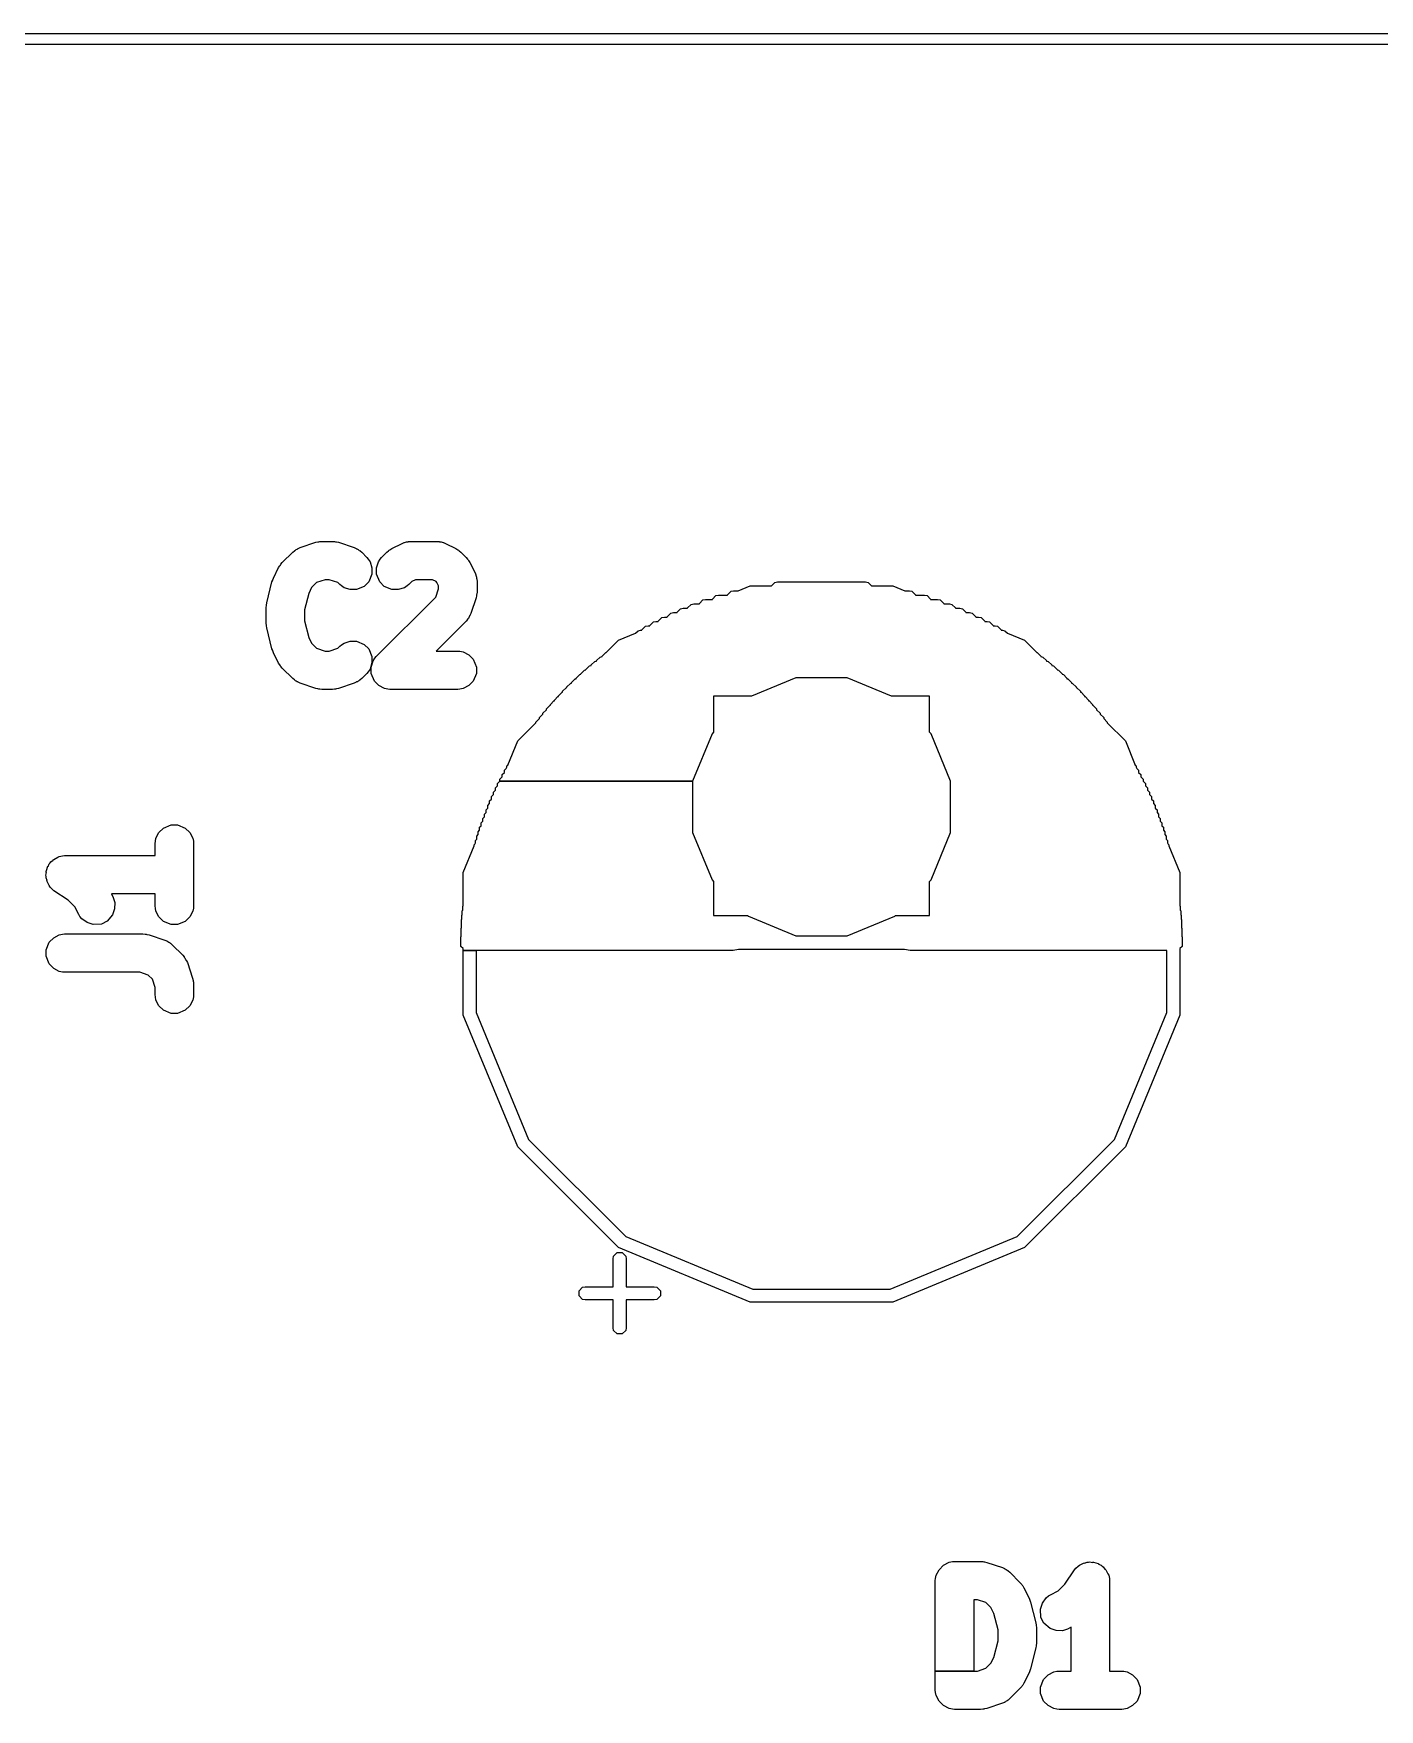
# Model space of a CAD drawing. Header units: millimetres. Extents: x 102.9 to 147, y -135 to -49.9.
# Drawn here: x 116.07 to 128.33, y -65.23 to -49.95 of the extents above; entities that cross this region are included whole.
import ezdxf

# ---------------------------------------------------------------- set-up
doc = ezdxf.new("R2010")
doc.units = ezdxf.units.MM
doc.layers.add('F.Silkscreen', color=41, linetype='CONTINUOUS', true_color=0xf2eda1)

msp = doc.modelspace()

# ---------------------------------------------------------------- linework, layer by layer
at = {"layer": 'F.Silkscreen', "linetype": 'CONTINUOUS'}
for p, q in [((103, -49.95), (147, -49.95)), ((146.95, -50.05), (103.05, -50.05)), ((118.33578, -54.773932), (118.431018, -54.678694)), ((118.431018, -54.678694), (118.446148, -54.666274)), ((118.446148, -54.666274), (118.449271, -54.664186)), ((118.449271, -54.664186), (118.450024, -54.665312)), ((118.450024, -54.665312), (118.456095, -54.658905)), ((118.456095, -54.658905), (118.463455, -54.654708)), ((118.463455, -54.654708), (118.470508, -54.649997)), ((118.470508, -54.649997), (118.478928, -54.647442)), ((118.47826, -54.64627), (118.481523, -54.64441)), ((118.478928, -54.647442), (118.47826, -54.64627)), ((118.481523, -54.64441), (118.499422, -54.636419)), ((118.499422, -54.636419), (118.642278, -54.5888)), ((118.642278, -54.5888), (118.661388, -54.584454)), ((118.661388, -54.584454), (118.669793, -54.583393)), ((118.669793, -54.583393), (118.678116, -54.581739)), ((118.678116, -54.581739), (118.697619, -54.579819)), ((118.697619, -54.579819), (118.792857, -54.579819)), ((118.792857, -54.579819), (118.81236, -54.581739)), ((118.81236, -54.581739), (118.820681, -54.583393)), ((118.820681, -54.583393), (118.829088, -54.584454)), ((118.829088, -54.584454), (118.848197, -54.5888)), ((118.848197, -54.5888), (118.991054, -54.636419)), ((118.991054, -54.636419), (119.008953, -54.64441)), ((119.008953, -54.64441), (119.012216, -54.64627)), ((119.012216, -54.64627), (119.011547, -54.647442)), ((119.011547, -54.647442), (119.019968, -54.649997)), ((119.019968, -54.649997), (119.027022, -54.65471)), ((119.027022, -54.65471), (119.034382, -54.658906)), ((119.034382, -54.658906), (119.040443, -54.665306)), ((119.040443, -54.665306), (119.041196, -54.664181)), ((119.041196, -54.664181), (119.044321, -54.66627)), ((119.044321, -54.66627), (119.059458, -54.678694)), ((119.059458, -54.678694), (119.107077, -54.726313)), ((119.240542, -54.726313), (119.288161, -54.678694)), ((119.288161, -54.678694), (119.303314, -54.666259)), ((119.303314, -54.666259), (119.310358, -54.661551)), ((119.310358, -54.661551), (119.317055, -54.656355)), ((119.317055, -54.656355), (119.333643, -54.645913)), ((119.333643, -54.645913), (119.428881, -54.598294)), ((119.428881, -54.598294), (119.447169, -54.591294)), ((119.447169, -54.591294), (119.450792, -54.590301)), ((119.450792, -54.590301), (119.451149, -54.591605)), ((119.451149, -54.591605), (119.458928, -54.58745)), ((119.458928, -54.58745), (119.467254, -54.585793)), ((119.467254, -54.585793), (119.475419, -54.583558)), ((119.475419, -54.583558), (119.484237, -54.583795)), ((119.483974, -54.582467), (119.487659, -54.581735)), ((119.484237, -54.583795), (119.483974, -54.582467)), ((119.487659, -54.581735), (119.507143, -54.579819)), ((119.507143, -54.579819), (119.745238, -54.579819)), ((119.745238, -54.579819), (119.764727, -54.581736)), ((119.764727, -54.581736), (119.768411, -54.582468)), ((119.768411, -54.582468), (119.768147, -54.583794)), ((119.768147, -54.583794), (119.776964, -54.583558)), ((119.776964, -54.583558), (119.785138, -54.585796)), ((119.785138, -54.585796), (119.793451, -54.58745)), ((119.793451, -54.58745), (119.801224, -54.591604)), ((119.801224, -54.591604), (119.801582, -54.590299)), ((119.801582, -54.590299), (119.805206, -54.591292)), ((119.805206, -54.591292), (119.8235, -54.598294)), ((119.8235, -54.598294), (119.918738, -54.645913)), ((119.918738, -54.645913), (119.935329, -54.656357)), ((119.935329, -54.656357), (119.942027, -54.661555)), ((119.942027, -54.661555), (119.949065, -54.666258)), ((119.949065, -54.666258), (119.96422, -54.678694)), ((119.96422, -54.678694), (120.011839, -54.726313)), ((118.25538, -54.914652), (118.302999, -54.819414)), ((118.302999, -54.819414), (118.31344, -54.802827)), ((118.31344, -54.802827), (118.318636, -54.796131)), ((118.318636, -54.796131), (118.323346, -54.789083)), ((118.323346, -54.789083), (118.33578, -54.773932)), ((119.107077, -54.726313), (119.119514, -54.741468)), ((119.119514, -54.741468), (119.135771, -54.765799)), ((119.135771, -54.765799), (119.152623, -54.821355)), ((119.152623, -54.821355), (119.152623, -54.878758)), ((119.194995, -54.821356), (119.211848, -54.765799)), ((119.194995, -54.878758), (119.194995, -54.821356)), ((119.211848, -54.765799), (119.228106, -54.741467)), ((119.228106, -54.741467), (119.240542, -54.726313)), ((120.011839, -54.726313), (120.024278, -54.741471)), ((120.024278, -54.741471), (120.028981, -54.74851)), ((120.028981, -54.74851), (120.034174, -54.755201)), ((120.034174, -54.755201), (120.04462, -54.771795)), ((120.04462, -54.771795), (120.092239, -54.867033)), ((118.194511, -55.140946), (118.24213, -54.95047)), ((118.24213, -54.95047), (118.248338, -54.933092)), ((118.248338, -54.933092), (118.248376, -54.932954)), ((118.248376, -54.932954), (118.248549, -54.9325)), ((118.248549, -54.9325), (118.248723, -54.932015)), ((118.248723, -54.932015), (118.248788, -54.931877)), ((118.248788, -54.931877), (118.25538, -54.914652)), ((118.603346, -55.001341), (118.57702, -55.053993)), ((118.649295, -54.955392), (118.603346, -55.001341)), ((118.726016, -54.929819), (118.649295, -54.955392)), ((118.76446, -54.929819), (118.726016, -54.929819)), ((118.84118, -54.955392), (118.76446, -54.929819)), ((118.859589, -54.973801), (118.84118, -54.955392)), ((118.874744, -54.986238), (118.859589, -54.973801)), ((118.899075, -55.002495), (118.874744, -54.986238)), ((118.954631, -55.019347), (118.899075, -55.002495)), ((119.082745, -54.990058), (119.012034, -55.019347)), ((119.123334, -54.949469), (119.082745, -54.990058)), ((119.152623, -54.878758), (119.123334, -54.949469)), ((119.224284, -54.949469), (119.194995, -54.878758)), ((119.264874, -54.990059), (119.224284, -54.949469)), ((119.335585, -55.019348), (119.264874, -54.990059)), ((119.448544, -55.002495), (119.392987, -55.019348)), ((119.472876, -54.986237), (119.448544, -55.002495)), ((119.48803, -54.973801), (119.472876, -54.986237)), ((119.515569, -54.946262), (119.48803, -54.973801)), ((119.548455, -54.929819), (119.515569, -54.946262)), ((119.703926, -54.929819), (119.548455, -54.929819)), ((119.736812, -54.946262), (119.703926, -54.929819)), ((119.744271, -54.953721), (119.736812, -54.946262)), ((119.760714, -54.986607), (119.744271, -54.953721)), ((119.760714, -55.012134), (119.760714, -54.986607)), ((120.092239, -54.867033), (120.099246, -54.885345)), ((120.100238, -54.888968), (120.098934, -54.889324)), ((120.098934, -54.889324), (120.103084, -54.897088)), ((120.099246, -54.885345), (120.100238, -54.888968)), ((120.103084, -54.897088), (120.104736, -54.905396)), ((120.104736, -54.905396), (120.106973, -54.913563)), ((120.106973, -54.913563), (120.106733, -54.922364)), ((120.106733, -54.922364), (120.108059, -54.922101)), ((120.108059, -54.922101), (120.108792, -54.925786)), ((120.108792, -54.925786), (120.110714, -54.945295)), ((120.110714, -54.945295), (120.110714, -55.040533)), ((122.489259, -55.03), (122.600349, -54.983985)), ((122.600349, -54.983985), (122.795621, -54.983985)), ((122.795621, -54.983985), (122.825039, -54.954567)), ((122.825039, -54.954567), (122.848, -54.95)), ((122.848, -54.95), (123.652, -54.95)), ((123.652, -54.95), (123.674961, -54.954567)), ((123.674961, -54.954567), (123.704379, -54.983985)), ((123.704379, -54.983985), (123.899651, -54.983985)), ((123.899651, -54.983985), (124.010741, -55.03)), ((118.191643, -55.160335), (118.194511, -55.140946)), ((118.57702, -55.053993), (118.539286, -55.204932)), ((119.012034, -55.019347), (118.954631, -55.019347)), ((119.192923, -55.631075), (119.735139, -55.088856)), ((119.392987, -55.019348), (119.335585, -55.019348)), ((119.735139, -55.088856), (119.760714, -55.012134)), ((120.101733, -55.095874), (120.054114, -55.23873)), ((120.10608, -55.076755), (120.101733, -55.095874)), ((120.107138, -55.068356), (120.10608, -55.076755)), ((120.108792, -55.060045), (120.107138, -55.068356)), ((120.110714, -55.040533), (120.108792, -55.060045)), ((122.029567, -55.187039), (122.062039, -55.154567)), ((122.062039, -55.154567), (122.085, -55.15)), ((122.085, -55.15), (122.136567, -55.15)), ((122.136567, -55.147039), (122.169039, -55.114567)), ((122.136567, -55.15), (122.136567, -55.147039)), ((122.169039, -55.114567), (122.192, -55.11)), ((122.192, -55.11), (122.255567, -55.11)), ((122.255567, -55.107039), (122.288039, -55.074567)), ((122.255567, -55.11), (122.255567, -55.107039)), ((122.288039, -55.074567), (122.311, -55.07)), ((122.311, -55.07), (122.39269, -55.07)), ((122.39269, -55.07), (122.393567, -55.069636)), ((122.393567, -55.067039), (122.426039, -55.034567)), ((122.393567, -55.069636), (122.393567, -55.067039)), ((122.426039, -55.034567), (122.449, -55.03)), ((122.449, -55.03), (122.489259, -55.03)), ((124.010741, -55.03), (124.051, -55.03)), ((124.051, -55.03), (124.073961, -55.034567)), ((124.073961, -55.034567), (124.106433, -55.067039)), ((124.106433, -55.067039), (124.106433, -55.069636)), ((124.106433, -55.069636), (124.10731, -55.07)), ((124.10731, -55.07), (124.189, -55.07)), ((124.189, -55.07), (124.211961, -55.074567)), ((124.211961, -55.074567), (124.244433, -55.107039)), ((124.244433, -55.107039), (124.244433, -55.11)), ((124.244433, -55.11), (124.308, -55.11)), ((124.308, -55.11), (124.330961, -55.114567)), ((124.330961, -55.114567), (124.363433, -55.147039)), ((124.363433, -55.147039), (124.363433, -55.15)), ((124.363433, -55.15), (124.415, -55.15)), ((124.415, -55.15), (124.437961, -55.154567)), ((124.437961, -55.154567), (124.470433, -55.187039)), ((118.189286, -55.18339), (118.191206, -55.163887)), ((118.189286, -55.326247), (118.189286, -55.18339)), ((118.191206, -55.163887), (118.191555, -55.162128)), ((118.191555, -55.162128), (118.191643, -55.160335)), ((118.539286, -55.204932), (118.539286, -55.304704)), ((118.539286, -55.304704), (118.57702, -55.455643)), ((120.011839, -55.307134), (119.739155, -55.579819)), ((120.02428, -55.291973), (120.011839, -55.307134)), ((120.026367, -55.288849), (120.02428, -55.291973)), ((120.031634, -55.282047), (120.025242, -55.288098)), ((120.025242, -55.288098), (120.026367, -55.288849)), ((120.035825, -55.274692), (120.031634, -55.282047)), ((120.04053, -55.267653), (120.035825, -55.274692)), ((120.043083, -55.259234), (120.04053, -55.267653)), ((120.044256, -55.259903), (120.043083, -55.259234)), ((120.046116, -55.256641), (120.044256, -55.259903)), ((120.054114, -55.23873), (120.046116, -55.256641)), ((121.718039, -55.314567), (121.741, -55.31)), ((121.741, -55.31), (121.762567, -55.31)), ((121.762567, -55.307039), (121.795039, -55.274567)), ((121.762567, -55.31), (121.762567, -55.307039)), ((121.795039, -55.274567), (121.818, -55.27)), ((121.818, -55.27), (121.844567, -55.27)), ((121.844567, -55.267039), (121.877039, -55.234567)), ((121.844567, -55.27), (121.844567, -55.267039)), ((121.877039, -55.234567), (121.9, -55.23)), ((121.9, -55.23), (121.933567, -55.23)), ((121.933567, -55.227039), (121.966039, -55.194567)), ((121.933567, -55.23), (121.933567, -55.227039)), ((121.966039, -55.194567), (121.989, -55.19)), ((121.989, -55.19), (122.029567, -55.19)), ((122.029567, -55.19), (122.029567, -55.187039)), ((124.470433, -55.187039), (124.470433, -55.19)), ((124.470433, -55.19), (124.511, -55.19)), ((124.511, -55.19), (124.533961, -55.194567)), ((124.533961, -55.194567), (124.566433, -55.227039)), ((124.566433, -55.227039), (124.566433, -55.23)), ((124.566433, -55.23), (124.6, -55.23)), ((124.6, -55.23), (124.622961, -55.234567)), ((124.622961, -55.234567), (124.655433, -55.267039)), ((124.655433, -55.267039), (124.655433, -55.27)), ((124.655433, -55.27), (124.682, -55.27)), ((124.682, -55.27), (124.704961, -55.274567)), ((124.704961, -55.274567), (124.737433, -55.307039)), ((124.737433, -55.307039), (124.737433, -55.31)), ((124.737433, -55.31), (124.759, -55.31)), ((124.759, -55.31), (124.781961, -55.314567)), ((118.191207, -55.345752), (118.189286, -55.326247)), ((118.191555, -55.347504), (118.191207, -55.345752)), ((118.191643, -55.349301), (118.191555, -55.347504)), ((118.194511, -55.368691), (118.191643, -55.349301)), ((118.24213, -55.559167), (118.194511, -55.368691)), ((118.57702, -55.455643), (118.603347, -55.508298)), ((121.399951, -55.481206), (121.556064, -55.416541)), ((121.556064, -55.416541), (121.578039, -55.394567)), ((121.578039, -55.394567), (121.601, -55.39)), ((121.601, -55.39), (121.613567, -55.39)), ((121.613567, -55.387039), (121.646039, -55.354567)), ((121.613567, -55.39), (121.613567, -55.387039)), ((121.646039, -55.354567), (121.669, -55.35)), ((121.669, -55.35), (121.685567, -55.35)), ((121.685567, -55.347039), (121.718039, -55.314567)), ((121.685567, -55.35), (121.685567, -55.347039)), ((124.781961, -55.314567), (124.814433, -55.347039)), ((124.814433, -55.347039), (124.814433, -55.35)), ((124.814433, -55.35), (124.831, -55.35)), ((124.831, -55.35), (124.853961, -55.354567)), ((124.853961, -55.354567), (124.886433, -55.387039)), ((124.886433, -55.387039), (124.886433, -55.39)), ((124.886433, -55.39), (124.899, -55.39)), ((124.899, -55.39), (124.921961, -55.394567)), ((124.921961, -55.394567), (124.943935, -55.416541)), ((124.943935, -55.416541), (125.100049, -55.481206)), ((118.248336, -55.576539), (118.24213, -55.559167)), ((118.248375, -55.57668), (118.248336, -55.576539)), ((118.24855, -55.577139), (118.248375, -55.57668)), ((118.248725, -55.577627), (118.24855, -55.577139)), ((118.24879, -55.577765), (118.248725, -55.577627)), ((118.25538, -55.594985), (118.24879, -55.577765)), ((118.302999, -55.690223), (118.25538, -55.594985)), ((118.603347, -55.508298), (118.649294, -55.554245)), ((118.649294, -55.554245), (118.726016, -55.579819)), ((118.726016, -55.579819), (118.764459, -55.579819)), ((118.764459, -55.579819), (118.84118, -55.554244)), ((118.84118, -55.554244), (118.859588, -55.535837)), ((118.859588, -55.535837), (118.874742, -55.523401)), ((118.874742, -55.523401), (118.899074, -55.507143)), ((118.899074, -55.507143), (118.954629, -55.49029)), ((118.954629, -55.49029), (119.012032, -55.490289)), ((119.012032, -55.490289), (119.082743, -55.519577)), ((119.082743, -55.519577), (119.082745, -55.519578)), ((119.082745, -55.519578), (119.123334, -55.560167)), ((119.123334, -55.560167), (119.152623, -55.630876)), ((119.739155, -55.579819), (119.935714, -55.579819)), ((119.935714, -55.579819), (119.955223, -55.58174)), ((119.955223, -55.58174), (119.983924, -55.587449)), ((119.983924, -55.587449), (120.035126, -55.614817)), ((120.035126, -55.614817), (120.075716, -55.655407)), ((121.251567, -55.627039), (121.284039, -55.594567)), ((121.284039, -55.594567), (121.287223, -55.593933)), ((121.287223, -55.593933), (121.399951, -55.481206)), ((125.100049, -55.481206), (125.212776, -55.593933)), ((125.212776, -55.593933), (125.215961, -55.594567)), ((125.215961, -55.594567), (125.248433, -55.627039)), ((118.313443, -55.706814), (118.302999, -55.690223)), ((118.318641, -55.713512), (118.313443, -55.706814)), ((118.323344, -55.72055), (118.318641, -55.713512)), ((118.33578, -55.735704), (118.323344, -55.72055)), ((118.431018, -55.830943), (118.33578, -55.735704)), ((119.119513, -55.76817), (119.107077, -55.783323)), ((119.135771, -55.743838), (119.119513, -55.76817)), ((119.152624, -55.688279), (119.135771, -55.743838)), ((119.147376, -55.726118), (119.164229, -55.670561)), ((119.147376, -55.783522), (119.147376, -55.726118)), ((119.152623, -55.630876), (119.152624, -55.688279)), ((119.164229, -55.670561), (119.180487, -55.646229)), ((119.180487, -55.646229), (119.192923, -55.631075)), ((120.075716, -55.655407), (120.105005, -55.726118)), ((120.105005, -55.726118), (120.105005, -55.78352)), ((121.057567, -55.787039), (121.090039, -55.754567)), ((121.090039, -55.754567), (121.103567, -55.751876)), ((121.103567, -55.747039), (121.136039, -55.714567)), ((121.103567, -55.751876), (121.103567, -55.747039)), ((121.136039, -55.714567), (121.150567, -55.711677)), ((121.150567, -55.707039), (121.183039, -55.674567)), ((121.150567, -55.711677), (121.150567, -55.707039)), ((121.183039, -55.674567), (121.199567, -55.671279)), ((121.199567, -55.667039), (121.232039, -55.634567)), ((121.199567, -55.671279), (121.199567, -55.667039)), ((121.232039, -55.634567), (121.250202, -55.630954)), ((121.250202, -55.630954), (121.251567, -55.62959)), ((121.251567, -55.62959), (121.251567, -55.627039)), ((125.248433, -55.627039), (125.248433, -55.62959)), ((125.248433, -55.62959), (125.249797, -55.630954)), ((125.249797, -55.630954), (125.267961, -55.634567)), ((125.267961, -55.634567), (125.300433, -55.667039)), ((125.300433, -55.667039), (125.300433, -55.671279)), ((125.300433, -55.671279), (125.316961, -55.674567)), ((125.316961, -55.674567), (125.349433, -55.707039)), ((125.349433, -55.707039), (125.349433, -55.711677)), ((125.349433, -55.711677), (125.363961, -55.714567)), ((125.363961, -55.714567), (125.396433, -55.747039)), ((125.396433, -55.747039), (125.396433, -55.751876)), ((125.396433, -55.751876), (125.409961, -55.754567)), ((125.409961, -55.754567), (125.442433, -55.787039)), ((118.446167, -55.843377), (118.431018, -55.830943)), ((118.44929, -55.845464), (118.446167, -55.843377)), ((118.450041, -55.844339), (118.44929, -55.845464)), ((118.4561, -55.850736), (118.450041, -55.844339)), ((118.463459, -55.85493), (118.4561, -55.850736)), ((118.470502, -55.859637), (118.463459, -55.85493)), ((118.478929, -55.862193), (118.470502, -55.859637)), ((118.47826, -55.863368), (118.478929, -55.862193)), ((118.481523, -55.865228), (118.47826, -55.863368)), ((118.499422, -55.873219), (118.481523, -55.865228)), ((118.642278, -55.920838), (118.499422, -55.873219)), ((118.661396, -55.925185), (118.642278, -55.920838)), ((118.848197, -55.920838), (118.82908, -55.925185)), ((118.991054, -55.873219), (118.848197, -55.920838)), ((119.008953, -55.865228), (118.991054, -55.873219)), ((119.012216, -55.863368), (119.008953, -55.865228)), ((119.019982, -55.859632), (119.011545, -55.862191)), ((119.011545, -55.862191), (119.012216, -55.863368)), ((119.027021, -55.854927), (119.019982, -55.859632)), ((119.03437, -55.850739), (119.027021, -55.854927)), ((119.040415, -55.844353), (119.03437, -55.850739)), ((119.041166, -55.845476), (119.040415, -55.844353)), ((119.044292, -55.843388), (119.041166, -55.845476)), ((119.059459, -55.830942), (119.044292, -55.843388)), ((119.107077, -55.783323), (119.059459, -55.830942)), ((119.176666, -55.854233), (119.147376, -55.783522)), ((119.217256, -55.894822), (119.176666, -55.854233)), ((119.268457, -55.922189), (119.217256, -55.894822)), ((119.297158, -55.927898), (119.268457, -55.922189)), ((119.983924, -55.922189), (119.955223, -55.927898)), ((120.035126, -55.894821), (119.983924, -55.922189)), ((120.075716, -55.854231), (120.035126, -55.894821)), ((120.105005, -55.78352), (120.075716, -55.854231)), ((120.890567, -55.947039), (120.923039, -55.914567)), ((120.923039, -55.914567), (120.930567, -55.913069)), ((120.930567, -55.907039), (120.963039, -55.874567)), ((120.930567, -55.913069), (120.930567, -55.907039)), ((120.963039, -55.874567), (120.971567, -55.87287)), ((120.971567, -55.867039), (121.004039, -55.834567)), ((120.971567, -55.87287), (120.971567, -55.867039)), ((121.004039, -55.834567), (121.013567, -55.832671)), ((121.013567, -55.827039), (121.046039, -55.794567)), ((121.013567, -55.832671), (121.013567, -55.827039)), ((121.046039, -55.794567), (121.057567, -55.792274)), ((121.057567, -55.792274), (121.057567, -55.787039)), ((123.015892, -55.823058), (122.612856, -55.99)), ((123.484108, -55.823058), (123.015892, -55.823058)), ((123.887144, -55.99), (123.484108, -55.823058)), ((125.442433, -55.787039), (125.442433, -55.792274)), ((125.442433, -55.792274), (125.453961, -55.794567)), ((125.453961, -55.794567), (125.486433, -55.827039)), ((125.486433, -55.827039), (125.486433, -55.832671)), ((125.486433, -55.832671), (125.495961, -55.834567)), ((125.495961, -55.834567), (125.528433, -55.867039)), ((125.528433, -55.867039), (125.528433, -55.87287)), ((125.528433, -55.87287), (125.536961, -55.874567)), ((125.536961, -55.874567), (125.569433, -55.907039)), ((125.569433, -55.907039), (125.569433, -55.913069)), ((125.569433, -55.913069), (125.576961, -55.914567)), ((125.576961, -55.914567), (125.609433, -55.947039)), ((118.669799, -55.926244), (118.661396, -55.925185)), ((118.678108, -55.927897), (118.669799, -55.926244)), ((118.697619, -55.929819), (118.678108, -55.927897)), ((118.792857, -55.929819), (118.697619, -55.929819)), ((118.812368, -55.927897), (118.792857, -55.929819)), ((118.820675, -55.926244), (118.812368, -55.927897)), ((118.82908, -55.925185), (118.820675, -55.926244)), ((119.316667, -55.929819), (119.297158, -55.927898)), ((119.935714, -55.929819), (119.316667, -55.929819)), ((119.955223, -55.927898), (119.935714, -55.929819)), ((120.744567, -56.107039), (120.777039, -56.074567)), ((120.777039, -56.074567), (120.779567, -56.074064)), ((120.779567, -56.067039), (120.812039, -56.034567)), ((120.779567, -56.074064), (120.779567, -56.067039)), ((120.812039, -56.034567), (120.815567, -56.033865)), ((120.815567, -56.027039), (120.848039, -55.994567)), ((120.815567, -56.033865), (120.815567, -56.027039)), ((120.848039, -55.994567), (120.852567, -55.993666)), ((120.852567, -55.987039), (120.885039, -55.954567)), ((120.852567, -55.993666), (120.852567, -55.987039)), ((120.885039, -55.954567), (120.890567, -55.953467)), ((120.890567, -55.953467), (120.890567, -55.947039)), ((122.612856, -55.99), (122.265433, -55.99)), ((122.265433, -55.99), (122.265433, -56.027039)), ((122.265433, -56.027039), (122.265433, -56.067039)), ((122.265433, -56.067039), (122.265433, -56.107039)), ((124.234567, -55.99), (123.887144, -55.99)), ((124.234567, -56.027039), (124.234567, -55.99)), ((124.234567, -56.067039), (124.234567, -56.027039)), ((124.234567, -56.107039), (124.234567, -56.067039)), ((125.609433, -55.947039), (125.609433, -55.953467)), ((125.609433, -55.953467), (125.614961, -55.954567)), ((125.614961, -55.954567), (125.647433, -55.987039)), ((125.647433, -55.987039), (125.647433, -55.993666)), ((125.647433, -55.993666), (125.651961, -55.994567)), ((125.651961, -55.994567), (125.684433, -56.027039)), ((125.684433, -56.027039), (125.684433, -56.033865)), ((125.684433, -56.033865), (125.687961, -56.034567)), ((125.687961, -56.034567), (125.720433, -56.067039)), ((125.720433, -56.067039), (125.720433, -56.074064)), ((125.720433, -56.074064), (125.722961, -56.074567)), ((125.722961, -56.074567), (125.755433, -56.107039)), ((120.647567, -56.227039), (120.678567, -56.196039)), ((120.647567, -56.23359), (120.647567, -56.227039)), ((120.678567, -56.187039), (120.711039, -56.154567)), ((120.678567, -56.196039), (120.678567, -56.187039)), ((120.711039, -56.154567), (120.711567, -56.154461)), ((120.711567, -56.147039), (120.744039, -56.114567)), ((120.711567, -56.154461), (120.711567, -56.147039)), ((120.744039, -56.114567), (120.744567, -56.114461)), ((120.744567, -56.114461), (120.744567, -56.107039)), ((122.265433, -56.107039), (122.265433, -56.147039)), ((122.265433, -56.147039), (122.265433, -56.187039)), ((122.265433, -56.187039), (122.265433, -56.227039)), ((122.265433, -56.227039), (122.265433, -56.267039)), ((124.234567, -56.147039), (124.234567, -56.107039)), ((124.234567, -56.187039), (124.234567, -56.147039)), ((124.234567, -56.227039), (124.234567, -56.187039)), ((124.234567, -56.267039), (124.234567, -56.227039)), ((125.755433, -56.107039), (125.755433, -56.114461)), ((125.755433, -56.114461), (125.755961, -56.114567)), ((125.755961, -56.114567), (125.788433, -56.147039)), ((125.788433, -56.147039), (125.788433, -56.154461)), ((125.788433, -56.154461), (125.788961, -56.154567)), ((125.788961, -56.154567), (125.821433, -56.187039)), ((125.821433, -56.187039), (125.821433, -56.196039)), ((125.821433, -56.196039), (125.852433, -56.227039)), ((125.852433, -56.227039), (125.852433, -56.23359)), ((120.481206, -56.399951), (120.647567, -56.23359)), ((122.252236, -56.333316), (122.073058, -56.765892)), ((122.265433, -56.320118), (122.252236, -56.333315)), ((122.252236, -56.333315), (122.252236, -56.333316)), ((122.265433, -56.267039), (122.265433, -56.307039)), ((122.265433, -56.307039), (122.265433, -56.320118)), ((124.234567, -56.307039), (124.234567, -56.267039)), ((124.234567, -56.320118), (124.234567, -56.307039)), ((124.247764, -56.333315), (124.234567, -56.320118)), ((124.247764, -56.333316), (124.247764, -56.333315)), ((124.426942, -56.765892), (124.247764, -56.333316)), ((125.852433, -56.23359), (126.018794, -56.399951)), ((120.390378, -56.619227), (120.481206, -56.399951)), ((126.018794, -56.399951), (126.109621, -56.619227)), ((120.339567, -56.707039), (120.360567, -56.686039)), ((120.360567, -56.667039), (120.37765, -56.649955)), ((120.360567, -56.686039), (120.360567, -56.667039)), ((120.37765, -56.649955), (120.382567, -56.638086)), ((120.382567, -56.627039), (120.390378, -56.619227)), ((120.382567, -56.638086), (120.382567, -56.627039)), ((126.109621, -56.619227), (126.117433, -56.627039)), ((126.117433, -56.627039), (126.117433, -56.638086)), ((126.117433, -56.638086), (126.122349, -56.649955)), ((126.122349, -56.649955), (126.139433, -56.667039)), ((126.139433, -56.667039), (126.139433, -56.686039)), ((126.139433, -56.686039), (126.160433, -56.707039)), ((120.279567, -56.827039), (120.298567, -56.808039)), ((120.279567, -56.848039), (120.279567, -56.827039)), ((120.298567, -56.787039), (120.318567, -56.767039)), ((120.298567, -56.808039), (120.298567, -56.787039)), ((120.318567, -56.747039), (120.339567, -56.726039)), ((120.318567, -56.765892), (120.318567, -56.747039)), ((120.318567, -56.767039), (120.318567, -56.765892)), ((120.318567, -56.765892), (122.073058, -56.765892)), ((122.073058, -56.765892), (120.318567, -56.765892)), ((120.339567, -56.726039), (120.339567, -56.707039)), ((122.073058, -56.765892), (122.073058, -57.234108)), ((124.426942, -57.234108), (124.426942, -56.765892)), ((126.160433, -56.707039), (126.160433, -56.726039)), ((126.160433, -56.726039), (126.181433, -56.747039)), ((126.181433, -56.747039), (126.181433, -56.767039)), ((126.181433, -56.767039), (126.201433, -56.787039)), ((126.201433, -56.787039), (126.201433, -56.808039)), ((126.201433, -56.808039), (126.220433, -56.827039)), ((126.220433, -56.827039), (126.220433, -56.848039)), ((120.208567, -56.987039), (120.225567, -56.970039)), ((120.208567, -57.011039), (120.208567, -56.987039)), ((120.225567, -56.947039), (120.242567, -56.930039)), ((120.225567, -56.970039), (120.225567, -56.947039)), ((120.242567, -56.907039), (120.260567, -56.889039)), ((120.242567, -56.930039), (120.242567, -56.907039)), ((120.260567, -56.867039), (120.279567, -56.848039)), ((120.260567, -56.889039), (120.260567, -56.867039)), ((126.220433, -56.848039), (126.239433, -56.867039)), ((126.239433, -56.867039), (126.239433, -56.889039)), ((126.239433, -56.889039), (126.257433, -56.907039)), ((126.257433, -56.907039), (126.257433, -56.930039)), ((126.257433, -56.930039), (126.274433, -56.947039)), ((126.274433, -56.947039), (126.274433, -56.970039)), ((126.274433, -56.970039), (126.291433, -56.987039)), ((126.291433, -56.987039), (126.291433, -57.011039)), ((120.147567, -57.147039), (120.162567, -57.132039)), ((120.162567, -57.107039), (120.177567, -57.092039)), ((120.162567, -57.132039), (120.162567, -57.107039)), ((120.177567, -57.067039), (120.192567, -57.052039)), ((120.177567, -57.092039), (120.177567, -57.067039)), ((120.192567, -57.027039), (120.208567, -57.011039)), ((120.192567, -57.052039), (120.192567, -57.027039)), ((126.291433, -57.011039), (126.307433, -57.027039)), ((126.307433, -57.027039), (126.307433, -57.052039)), ((126.307433, -57.052039), (126.322433, -57.067039)), ((126.322433, -57.067039), (126.322433, -57.092039)), ((126.322433, -57.092039), (126.337433, -57.107039)), ((126.337433, -57.107039), (126.337433, -57.132039)), ((126.337433, -57.132039), (126.352433, -57.147039)), ((117.17924, -57.313824), (117.184949, -57.285123)), ((117.184949, -57.285123), (117.212317, -57.233921)), ((117.212317, -57.233921), (117.252907, -57.193331)), ((117.252907, -57.193331), (117.323618, -57.164042)), ((117.323618, -57.164042), (117.38102, -57.164042)), ((117.38102, -57.164042), (117.451731, -57.193331)), ((117.451731, -57.193331), (117.492321, -57.233921)), ((117.492321, -57.233921), (117.519689, -57.285123)), ((117.519689, -57.285123), (117.525398, -57.313824)), ((120.096567, -57.307039), (120.108567, -57.295039)), ((120.108567, -57.267039), (120.121567, -57.254039)), ((120.108567, -57.295039), (120.108567, -57.267039)), ((120.121567, -57.227039), (120.134567, -57.214039)), ((120.121567, -57.254039), (120.121567, -57.227039)), ((120.134567, -57.187039), (120.147567, -57.174039)), ((120.134567, -57.214039), (120.134567, -57.187039)), ((120.147567, -57.174039), (120.147567, -57.147039)), ((122.073058, -57.234108), (122.252236, -57.666684)), ((124.247764, -57.666684), (124.426942, -57.234108)), ((126.352433, -57.147039), (126.352433, -57.174039)), ((126.352433, -57.174039), (126.365433, -57.187039)), ((126.365433, -57.187039), (126.365433, -57.214039)), ((126.365433, -57.214039), (126.378433, -57.227039)), ((126.378433, -57.227039), (126.378433, -57.254039)), ((126.378433, -57.254039), (126.391433, -57.267039)), ((126.391433, -57.267039), (126.391433, -57.295039)), ((126.391433, -57.295039), (126.403433, -57.307039)), ((116.291046, -57.458658), (116.304109, -57.451677)), ((116.304109, -57.451677), (116.33281, -57.445968)), ((116.33281, -57.445968), (116.352319, -57.444047)), ((116.352319, -57.444047), (117.177319, -57.444047)), ((117.177319, -57.333333), (117.17924, -57.313824)), ((117.177319, -57.444047), (117.177319, -57.333333)), ((117.525398, -57.313824), (117.527319, -57.333333)), ((117.527319, -57.333333), (117.527319, -57.904761)), ((119.983985, -57.600349), (120.085567, -57.355108)), ((120.085567, -57.347039), (120.091272, -57.341333)), ((120.085567, -57.355108), (120.085567, -57.347039)), ((120.091272, -57.341333), (120.096567, -57.328551)), ((120.096567, -57.328551), (120.096567, -57.307039)), ((126.403433, -57.307039), (126.403433, -57.328551)), ((126.403433, -57.328551), (126.408727, -57.341333)), ((126.408727, -57.341333), (126.414433, -57.347039)), ((126.414433, -57.347039), (126.414433, -57.355108)), ((126.414433, -57.355108), (126.516015, -57.600349)), ((116.180687, -57.624104), (116.185837, -57.598067)), ((116.183028, -57.590346), (116.191328, -57.570305)), ((116.183028, -57.598067), (116.183028, -57.590346)), ((116.185837, -57.598067), (116.183028, -57.598067)), ((116.191328, -57.570305), (116.195538, -57.549025)), ((116.195538, -57.549025), (116.199821, -57.5426)), ((116.199821, -57.5426), (116.202158, -57.544158)), ((116.202158, -57.544158), (116.212315, -57.519638)), ((116.212315, -57.519638), (116.220758, -57.511194)), ((116.220758, -57.511194), (116.227383, -57.501258)), ((116.227383, -57.501258), (116.249439, -57.486485)), ((116.247453, -57.484499), (116.252914, -57.479039)), ((116.249439, -57.486485), (116.247453, -57.484499)), ((116.252914, -57.479039), (116.29076, -57.458811)), ((116.29076, -57.458811), (116.290964, -57.458675)), ((116.290964, -57.458675), (116.291046, -57.458658)), ((119.983985, -57.62376), (119.983985, -57.600349)), ((126.516015, -57.600349), (126.516015, -57.903621)), ((116.183028, -57.635808), (116.180687, -57.624104)), ((116.183028, -57.647748), (116.183028, -57.635808)), ((116.193187, -57.672275), (116.183028, -57.647748)), ((116.190431, -57.672827), (116.193187, -57.672275)), ((116.191946, -57.680399), (116.190431, -57.672827)), ((116.212231, -57.718252), (116.191946, -57.680399)), ((116.212317, -57.718459), (116.212231, -57.718252)), ((116.212371, -57.718513), (116.212317, -57.718459)), ((116.219364, -57.731562), (116.212371, -57.718513)), ((116.240077, -57.752233), (116.219364, -57.731562)), ((116.255246, -57.764656), (116.240077, -57.752233)), ((119.983985, -57.903621), (119.983985, -57.62376)), ((122.252236, -57.666684), (122.252236, -57.666685)), ((122.252236, -57.666685), (122.265433, -57.679882)), ((122.265433, -57.679882), (122.265433, -57.707039)), ((122.265433, -57.707039), (122.265433, -57.747039)), ((122.265433, -57.747039), (122.265433, -57.787039)), ((124.234567, -57.679882), (124.247764, -57.666685)), ((124.234567, -57.707039), (124.234567, -57.679882)), ((124.234567, -57.747039), (124.234567, -57.707039)), ((124.234567, -57.787039), (124.234567, -57.747039)), ((124.247764, -57.666685), (124.247764, -57.666684)), ((116.383683, -57.85028), (116.255246, -57.764656)), ((116.44659, -57.913187), (116.383683, -57.85028)), ((117.177319, -57.794047), (116.778332, -57.794047)), ((116.778332, -57.794047), (116.794558, -57.826499)), ((116.794558, -57.826499), (116.801564, -57.844808)), ((116.801564, -57.844808), (116.809293, -57.873032)), ((116.809293, -57.873032), (116.807713, -57.931066)), ((117.177319, -57.904761), (117.177319, -57.794047)), ((117.17924, -57.92427), (117.177319, -57.904761)), ((117.527319, -57.904761), (117.525398, -57.92427)), ((119.980567, -57.907039), (119.983985, -57.903621)), ((119.980567, -57.943039), (119.980567, -57.907039)), ((122.265433, -57.787039), (122.265433, -57.827039)), ((122.265433, -57.827039), (122.265433, -57.867039)), ((122.265433, -57.867039), (122.265433, -57.907039)), ((122.265433, -57.907039), (122.265433, -57.947039)), ((124.234567, -57.827039), (124.234567, -57.787039)), ((124.234567, -57.867039), (124.234567, -57.827039)), ((124.234567, -57.907039), (124.234567, -57.867039)), ((124.234567, -57.947039), (124.234567, -57.907039)), ((126.516015, -57.903621), (126.519433, -57.907039)), ((126.519433, -57.907039), (126.519433, -57.943039)), ((116.481508, -57.983023), (116.44659, -57.913187)), ((116.491952, -57.999614), (116.481508, -57.983023)), ((116.509894, -58.022732), (116.491952, -57.999614)), ((116.557271, -58.056289), (116.509894, -58.022732)), ((116.611728, -58.074441), (116.557271, -58.056289)), ((116.739413, -58.043344), (116.688071, -58.069015)), ((116.739414, -58.043343), (116.739413, -58.043344)), ((116.789561, -57.985523), (116.739414, -58.043343)), ((116.807713, -57.931066), (116.789561, -57.985523)), ((117.184949, -57.952971), (117.17924, -57.92427)), ((117.212317, -58.004173), (117.184949, -57.952971)), ((117.252907, -58.044763), (117.212317, -58.004173)), ((117.323618, -58.074052), (117.252907, -58.044763)), ((117.451731, -58.044763), (117.38102, -58.074052)), ((117.492321, -58.004173), (117.451731, -58.044763)), ((117.519689, -57.952971), (117.492321, -58.004173)), ((117.525398, -57.92427), (117.519689, -57.952971)), ((119.970567, -58.027039), (119.973567, -58.024039)), ((119.970567, -58.065039), (119.970567, -58.027039)), ((119.973567, -57.987039), (119.976567, -57.984039)), ((119.973567, -58.024039), (119.973567, -57.987039)), ((119.976567, -57.947039), (119.980567, -57.943039)), ((119.976567, -57.984039), (119.976567, -57.947039)), ((122.265433, -57.947039), (122.265433, -57.987039)), ((122.265433, -57.987039), (122.265433, -57.99)), ((122.265433, -57.99), (122.575551, -57.99)), ((122.575551, -57.99), (122.583315, -57.997764)), ((122.583315, -57.997764), (122.583316, -57.997764)), ((122.583316, -57.997764), (123.015892, -58.176942)), ((123.484108, -58.176942), (123.916684, -57.997764)), ((123.916684, -57.997764), (123.916685, -57.997764)), ((123.916685, -57.997764), (123.924449, -57.99)), ((123.924449, -57.99), (124.234567, -57.99)), ((124.234567, -57.987039), (124.234567, -57.947039)), ((124.234567, -57.99), (124.234567, -57.987039)), ((126.519433, -57.943039), (126.523433, -57.947039)), ((126.523433, -57.947039), (126.523433, -57.984039)), ((126.523433, -57.984039), (126.526433, -57.987039)), ((126.526433, -57.987039), (126.526433, -58.024039)), ((126.526433, -58.024039), (126.529433, -58.027039)), ((126.529433, -58.027039), (126.529433, -58.065039)), ((116.212317, -58.233921), (116.252907, -58.193331)), ((116.252907, -58.193331), (116.304109, -58.165963)), ((116.304109, -58.165963), (116.33281, -58.160254)), ((116.33281, -58.160254), (116.352319, -58.158333)), ((116.352319, -58.158333), (117.066604, -58.158333)), ((116.688071, -58.069015), (116.611728, -58.074441)), ((117.066604, -58.158333), (117.086107, -58.160253)), ((117.086107, -58.160253), (117.094428, -58.161907)), ((117.094428, -58.161907), (117.102835, -58.162968)), ((117.102835, -58.162968), (117.121944, -58.167314)), ((117.121944, -58.167314), (117.264801, -58.214933)), ((117.264801, -58.214933), (117.2827, -58.222924)), ((117.38102, -58.074052), (117.323618, -58.074052)), ((119.964567, -58.187039), (119.965567, -58.186039)), ((119.964567, -58.227039), (119.964567, -58.187039)), ((119.965567, -58.147039), (119.966567, -58.146039)), ((119.965567, -58.186039), (119.965567, -58.147039)), ((119.966567, -58.107039), (119.968567, -58.105039)), ((119.966567, -58.146039), (119.966567, -58.107039)), ((119.968567, -58.067039), (119.970567, -58.065039)), ((119.968567, -58.105039), (119.968567, -58.067039)), ((123.015892, -58.176942), (123.484108, -58.176942)), ((126.529433, -58.065039), (126.531433, -58.067039)), ((126.531433, -58.067039), (126.531433, -58.105039)), ((126.531433, -58.105039), (126.533433, -58.107039)), ((126.533433, -58.107039), (126.533433, -58.146039)), ((126.533433, -58.146039), (126.534433, -58.147039)), ((126.534433, -58.147039), (126.534433, -58.186039)), ((126.534433, -58.186039), (126.535433, -58.187039)), ((126.535433, -58.187039), (126.535433, -58.227039)), ((116.183028, -58.304632), (116.212317, -58.233921)), ((116.183028, -58.362034), (116.183028, -58.304632)), ((116.212317, -58.432745), (116.183028, -58.362034)), ((117.2827, -58.222924), (117.285963, -58.224784)), ((117.285963, -58.224784), (117.285294, -58.225956)), ((117.285294, -58.225956), (117.293715, -58.228511)), ((117.293715, -58.228511), (117.300769, -58.233224)), ((117.300769, -58.233224), (117.308129, -58.23742)), ((117.308129, -58.23742), (117.31419, -58.24382)), ((117.31419, -58.24382), (117.314943, -58.242695)), ((117.314943, -58.242695), (117.318068, -58.244784)), ((117.318068, -58.244784), (117.333204, -58.257208)), ((117.333204, -58.257208), (117.428443, -58.352446)), ((117.428443, -58.352446), (117.440877, -58.367595)), ((117.440877, -58.367595), (117.442964, -58.370718)), ((119.964567, -58.272961), (119.964567, -58.227039)), ((119.983985, -58.292379), (119.964567, -58.272961)), ((119.983985, -58.31), (119.983985, -58.292379)), ((119.983985, -58.899651), (119.983985, -58.31)), ((119.983985, -58.31), (120.101679, -58.31)), ((120.101679, -58.31), (119.983985, -58.31)), ((120.101679, -58.31), (120.101679, -58.87624)), ((122.443476, -58.31), (120.101679, -58.31)), ((122.49375, -58.3), (122.443476, -58.31)), ((124.00625, -58.3), (122.49375, -58.3)), ((124.056524, -58.31), (124.00625, -58.3)), ((126.398321, -58.31), (124.056524, -58.31)), ((126.398321, -58.87624), (126.398321, -58.31)), ((126.535433, -58.272961), (126.516015, -58.292379)), ((126.516015, -58.292379), (126.516015, -58.899651)), ((126.535433, -58.227039), (126.535433, -58.272961)), ((116.252907, -58.473335), (116.212317, -58.432745)), ((116.304109, -58.500703), (116.252907, -58.473335)), ((116.33281, -58.506412), (116.304109, -58.500703)), ((116.352319, -58.508333), (116.33281, -58.506412)), ((117.038207, -58.508333), (116.352319, -58.508333)), ((117.114929, -58.533907), (117.038207, -58.508333)), ((117.442964, -58.370718), (117.441839, -58.371469)), ((117.441839, -58.371469), (117.448236, -58.377528)), ((117.448236, -58.377528), (117.45243, -58.384887)), ((117.45243, -58.384887), (117.457137, -58.39193)), ((117.457137, -58.39193), (117.459693, -58.400357)), ((117.459693, -58.400357), (117.460868, -58.399688)), ((117.460868, -58.399688), (117.462728, -58.402951)), ((117.462728, -58.402951), (117.470719, -58.42085)), ((117.470719, -58.42085), (117.518338, -58.563706)), ((117.151745, -58.570722), (117.114929, -58.533907)), ((117.177319, -58.647444), (117.151745, -58.570722)), ((117.177319, -58.714285), (117.177319, -58.647444)), ((117.518338, -58.563706), (117.522685, -58.582824)), ((117.522685, -58.582824), (117.523744, -58.591227)), ((117.523744, -58.591227), (117.525397, -58.599536)), ((117.525397, -58.599536), (117.527319, -58.619047)), ((117.527319, -58.619047), (117.527319, -58.714285)), ((117.17924, -58.733794), (117.177319, -58.714285)), ((117.184949, -58.762495), (117.17924, -58.733794)), ((117.212317, -58.813697), (117.184949, -58.762495)), ((117.252907, -58.854287), (117.212317, -58.813697)), ((117.492321, -58.813697), (117.451731, -58.854287)), ((117.519689, -58.762495), (117.492321, -58.813697)), ((117.525398, -58.733794), (117.519689, -58.762495)), ((117.527319, -58.714285), (117.525398, -58.733794)), ((117.323618, -58.883576), (117.252907, -58.854287)), ((117.38102, -58.883576), (117.323618, -58.883576)), ((117.451731, -58.854287), (117.38102, -58.883576)), ((120.481206, -60.100049), (119.983985, -58.899651)), ((120.101679, -58.87624), (120.580983, -60.03338)), ((125.919017, -60.03338), (126.398321, -58.87624)), ((126.516015, -58.899651), (126.018794, -60.100049)), ((120.580983, -60.03338), (121.46662, -60.919017)), ((125.03338, -60.919017), (125.919017, -60.03338)), ((121.399951, -61.018794), (120.481206, -60.100049)), ((126.018794, -60.100049), (125.100049, -61.018794)), ((121.46662, -60.919017), (122.62376, -61.398321)), ((123.87624, -61.398321), (125.03338, -60.919017)), ((121.351, -61.120241), (121.355567, -61.09728)), ((121.355567, -61.09728), (121.388039, -61.064808)), ((121.388039, -61.064808), (121.433961, -61.064808)), ((122.600349, -61.516015), (121.399951, -61.018794)), ((121.433961, -61.064808), (121.466433, -61.09728)), ((121.466433, -61.09728), (121.471, -61.120241)), ((125.100049, -61.018794), (123.899651, -61.516015)), ((121.351, -61.375241), (121.351, -61.120241)), ((121.471, -61.120241), (121.471, -61.375241)), ((121.040567, -61.41228), (121.073039, -61.379808)), ((121.040567, -61.458202), (121.040567, -61.41228)), ((121.073039, -61.379808), (121.096, -61.375241)), ((121.096, -61.375241), (121.351, -61.375241)), ((121.471, -61.375241), (121.726, -61.375241)), ((121.726, -61.375241), (121.748961, -61.379808)), ((121.748961, -61.379808), (121.781433, -61.41228)), ((121.781433, -61.41228), (121.781433, -61.458202)), ((122.62376, -61.398321), (123.87624, -61.398321)), ((121.073039, -61.490674), (121.040567, -61.458202)), ((121.096, -61.495241), (121.073039, -61.490674)), ((121.351, -61.495241), (121.096, -61.495241)), ((121.351, -61.750241), (121.351, -61.495241)), ((121.726, -61.495241), (121.471, -61.495241)), ((121.471, -61.495241), (121.471, -61.750241)), ((121.748961, -61.490674), (121.726, -61.495241)), ((121.781433, -61.458202), (121.748961, -61.490674)), ((123.899651, -61.516015), (122.600349, -61.516015)), ((121.355567, -61.773202), (121.351, -61.750241)), ((121.388039, -61.805674), (121.355567, -61.773202)), ((121.433961, -61.805674), (121.388039, -61.805674)), ((121.466433, -61.773202), (121.433961, -61.805674)), ((121.471, -61.750241), (121.466433, -61.773202)), ((124.288826, -64.03531), (124.294535, -64.006609)), ((124.294535, -64.006609), (124.321903, -63.955407)), ((124.321903, -63.955407), (124.362493, -63.914817)), ((124.362493, -63.914817), (124.413695, -63.887449)), ((124.413695, -63.887449), (124.442396, -63.88174)), ((124.442396, -63.88174), (124.461905, -63.879819)), ((124.461905, -63.879819), (124.7, -63.879819)), ((124.7, -63.879819), (124.719503, -63.881739)), ((124.719503, -63.881739), (124.727824, -63.883393)), ((124.727824, -63.883393), (124.736231, -63.884454)), ((124.736231, -63.884454), (124.75534, -63.8888)), ((124.75534, -63.8888), (124.898197, -63.936419)), ((124.898197, -63.936419), (124.916096, -63.94441)), ((124.916096, -63.94441), (124.919359, -63.94627)), ((124.919359, -63.94627), (124.91869, -63.947442)), ((124.91869, -63.947442), (124.927111, -63.949997)), ((124.927111, -63.949997), (124.934165, -63.95471)), ((124.934165, -63.95471), (124.941525, -63.958906)), ((124.941525, -63.958906), (124.947586, -63.965306)), ((124.947586, -63.965306), (124.948339, -63.964181)), ((124.948339, -63.964181), (124.951464, -63.96627)), ((124.951464, -63.96627), (124.966601, -63.978694)), ((124.966601, -63.978694), (125.061839, -64.073932)), ((125.468765, -64.086185), (125.554391, -63.957746)), ((125.554391, -63.957746), (125.566812, -63.942579)), ((125.566812, -63.942579), (125.587483, -63.921865)), ((125.587483, -63.921865), (125.600536, -63.914869)), ((125.600536, -63.914869), (125.600595, -63.914811)), ((125.600595, -63.914811), (125.600817, -63.914718)), ((125.600817, -63.914718), (125.638648, -63.894445)), ((125.638648, -63.894445), (125.64622, -63.89293)), ((125.64622, -63.89293), (125.646771, -63.895686)), ((125.646771, -63.895686), (125.671299, -63.885528)), ((125.671299, -63.885528), (125.683238, -63.885528)), ((125.683238, -63.885528), (125.694944, -63.883187)), ((125.694944, -63.883187), (125.72098, -63.888337)), ((125.72098, -63.888337), (125.72098, -63.885528)), ((125.72098, -63.885528), (125.728701, -63.885528)), ((125.728701, -63.885528), (125.748739, -63.893828)), ((125.748739, -63.893828), (125.770022, -63.898038)), ((125.770022, -63.898038), (125.776447, -63.902321)), ((125.776447, -63.902321), (125.774888, -63.904659)), ((125.774888, -63.904659), (125.799412, -63.914817)), ((125.799412, -63.914817), (125.807854, -63.923259)), ((125.807854, -63.923259), (125.817787, -63.929881)), ((125.817787, -63.929881), (125.832555, -63.951933)), ((125.832555, -63.951933), (125.834542, -63.949947)), ((125.834542, -63.949947), (125.840002, -63.955407)), ((125.840002, -63.955407), (125.860247, -63.993283)), ((125.860247, -63.993283), (125.860375, -63.993474)), ((125.860375, -63.993474), (125.860376, -63.993479)), ((125.860376, -63.993479), (125.86039, -63.993551)), ((125.86039, -63.993551), (125.86737, -64.006609)), ((125.86737, -64.006609), (125.873079, -64.03531)), ((124.286905, -64.054819), (124.288826, -64.03531)), ((124.286905, -64.879819), (124.286905, -64.054819)), ((125.061839, -64.073932), (125.074277, -64.089089)), ((125.074277, -64.089089), (125.078982, -64.096132)), ((125.078982, -64.096132), (125.084175, -64.102822)), ((125.084175, -64.102822), (125.09462, -64.119414)), ((125.09462, -64.119414), (125.142239, -64.214652)), ((125.336024, -64.184008), (125.40586, -64.14909)), ((125.40586, -64.14909), (125.468765, -64.086185)), ((125.873079, -64.03531), (125.875, -64.054819)), ((125.875, -64.054819), (125.875, -64.879819)), ((124.671603, -64.229819), (124.636905, -64.229819)), ((124.636905, -64.229819), (124.636905, -64.879819)), ((124.748323, -64.255392), (124.671603, -64.229819)), ((124.79427, -64.301339), (124.748323, -64.255392)), ((124.820597, -64.353993), (124.79427, -64.301339)), ((125.142239, -64.214652), (125.148828, -64.231873)), ((125.148828, -64.231873), (125.148893, -64.23201)), ((125.148893, -64.23201), (125.149066, -64.232494)), ((125.149066, -64.232494), (125.149245, -64.232962)), ((125.149245, -64.232962), (125.149283, -64.233103)), ((125.149283, -64.233103), (125.155489, -64.25047)), ((125.155489, -64.25047), (125.203108, -64.440946)), ((125.244606, -64.314228), (125.262758, -64.259771)), ((125.250032, -64.390571), (125.244606, -64.314228)), ((125.262758, -64.259771), (125.296315, -64.212394)), ((125.296315, -64.212394), (125.319433, -64.194452)), ((125.319433, -64.194452), (125.336024, -64.184008)), ((124.858333, -64.504934), (124.820597, -64.353993)), ((125.203108, -64.440946), (125.205976, -64.460346)), ((125.205976, -64.460346), (125.206062, -64.462125)), ((125.206062, -64.462125), (125.206411, -64.463877)), ((125.206411, -64.463877), (125.208333, -64.48339)), ((125.275703, -64.441913), (125.250032, -64.390571)), ((125.275704, -64.441914), (125.275703, -64.441913)), ((125.333524, -64.492061), (125.275704, -64.441914)), ((125.525, -64.480832), (125.492548, -64.497058)), ((125.525, -64.879819), (125.525, -64.480832)), ((124.820597, -64.755644), (124.858333, -64.604702)), ((124.858333, -64.604702), (124.858333, -64.504934)), ((125.208333, -64.626247), (125.20641, -64.645762)), ((125.208333, -64.48339), (125.208333, -64.626247)), ((125.387981, -64.510213), (125.333524, -64.492061)), ((125.446015, -64.511793), (125.387981, -64.510213)), ((125.474239, -64.504064), (125.446015, -64.511793)), ((125.492548, -64.497058), (125.474239, -64.504064)), ((124.79427, -64.808298), (124.820597, -64.755644)), ((125.203108, -64.668691), (125.155489, -64.859167)), ((125.205976, -64.64929), (125.203108, -64.668691)), ((125.206062, -64.647507), (125.205976, -64.64929)), ((125.20641, -64.645762), (125.206062, -64.647507)), ((124.286905, -65.054819), (124.286905, -64.879819)), ((124.286905, -64.879819), (124.636905, -64.879819)), ((124.636905, -64.879819), (124.286905, -64.879819)), ((124.636905, -64.879819), (124.671602, -64.879819)), ((124.671602, -64.879819), (124.748324, -64.854243)), ((124.748324, -64.854243), (124.79427, -64.808298)), ((125.142239, -64.894985), (125.09462, -64.990223)), ((125.148826, -64.877769), (125.142239, -64.894985)), ((125.148891, -64.877632), (125.148826, -64.877769)), ((125.149064, -64.877145), (125.148891, -64.877632)), ((125.149246, -64.876672), (125.149064, -64.877145)), ((125.149285, -64.876528), (125.149246, -64.876672)), ((125.155489, -64.859167), (125.149285, -64.876528)), ((125.274284, -64.955407), (125.314874, -64.914817)), ((125.314874, -64.914817), (125.366076, -64.887449)), ((125.366076, -64.887449), (125.394777, -64.88174)), ((125.394777, -64.88174), (125.414286, -64.879819)), ((125.414286, -64.879819), (125.525, -64.879819)), ((125.875, -64.879819), (125.985714, -64.879819)), ((125.985714, -64.879819), (126.005223, -64.88174)), ((126.005223, -64.88174), (126.033924, -64.887449)), ((126.033924, -64.887449), (126.085126, -64.914817)), ((126.085126, -64.914817), (126.125716, -64.955407)), ((124.288826, -65.074328), (124.286905, -65.054819)), ((124.294535, -65.103029), (124.288826, -65.074328)), ((125.06184, -65.035703), (124.966601, -65.130943)), ((125.074279, -65.020546), (125.06184, -65.035703)), ((125.078984, -65.013503), (125.074279, -65.020546)), ((125.084174, -65.006817), (125.078984, -65.013503)), ((125.09462, -64.990223), (125.084174, -65.006817)), ((125.244995, -65.026118), (125.274284, -64.955407)), ((125.244995, -65.08352), (125.244995, -65.026118)), ((125.274284, -65.154231), (125.244995, -65.08352)), ((126.125716, -64.955407), (126.155005, -65.026118)), ((126.155005, -65.08352), (126.125716, -65.154231)), ((126.155005, -65.026118), (126.155005, -65.08352)), ((124.321903, -65.154231), (124.294535, -65.103029)), ((124.362493, -65.194821), (124.321903, -65.154231)), ((124.413695, -65.222189), (124.362493, -65.194821)), ((124.442396, -65.227898), (124.413695, -65.222189)), ((124.461905, -65.229819), (124.442396, -65.227898)), ((124.7, -65.229819), (124.461905, -65.229819)), ((124.719511, -65.227897), (124.7, -65.229819)), ((124.727818, -65.226244), (124.719511, -65.227897)), ((124.736223, -65.225185), (124.727818, -65.226244)), ((124.75534, -65.220838), (124.736223, -65.225185)), ((124.898197, -65.173219), (124.75534, -65.220838)), ((124.916096, -65.165228), (124.898197, -65.173219)), ((124.919359, -65.163368), (124.916096, -65.165228)), ((124.927123, -65.159633), (124.918688, -65.162191)), ((124.918688, -65.162191), (124.919359, -65.163368)), ((124.934166, -65.154925), (124.927123, -65.159633)), ((124.941514, -65.150738), (124.934166, -65.154925)), ((124.947557, -65.144353), (124.941514, -65.150738)), ((124.948308, -65.145477), (124.947557, -65.144353)), ((124.951434, -65.143389), (124.948308, -65.145477)), ((124.966601, -65.130943), (124.951434, -65.143389)), ((125.314874, -65.194821), (125.274284, -65.154231)), ((125.366076, -65.222189), (125.314874, -65.194821)), ((125.394777, -65.227898), (125.366076, -65.222189)), ((125.414286, -65.229819), (125.394777, -65.227898)), ((125.985714, -65.229819), (125.414286, -65.229819)), ((126.005223, -65.227898), (125.985714, -65.229819)), ((126.033924, -65.222189), (126.005223, -65.227898)), ((126.085126, -65.194821), (126.033924, -65.222189)), ((126.125716, -65.154231), (126.085126, -65.194821))]:
    msp.add_line(p, q, dxfattribs=at)

doc.saveas('drawing.dxf')
